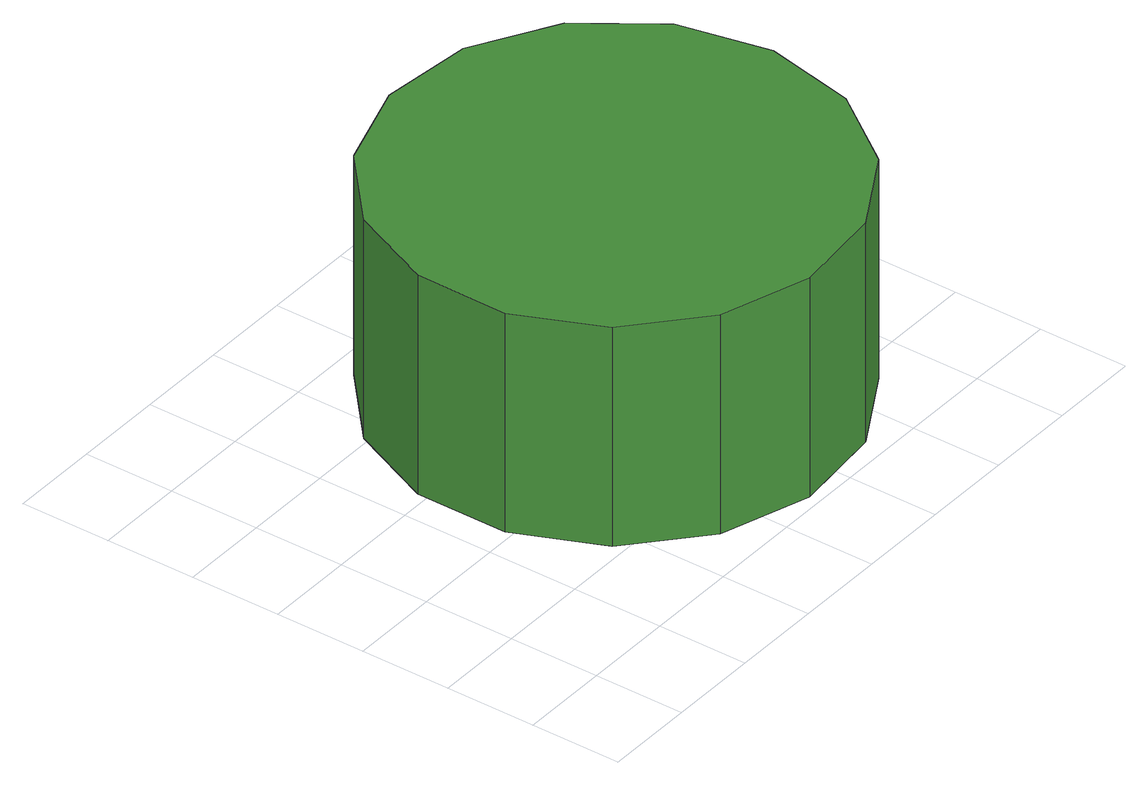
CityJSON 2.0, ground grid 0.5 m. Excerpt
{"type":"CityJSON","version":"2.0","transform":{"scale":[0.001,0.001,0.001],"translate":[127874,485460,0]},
"CityObjects":{
"tree1":{"type":"SolitaryVegetationObject","attributes":{"function":"something"},"geometry":[{"type":"MultiSurface","lod":"1","boundaries":[[[0,1,2,3,4,5,6,7,8,9,10,11,12,13,14]],[[15,16,17,18,19,20,21,22,23,24,25,26,27,28,29]],[[0,29,28,1]],[[1,28,27,2]],[[2,27,26,3]],[[3,26,25,4]],[[4,25,24,5]],[[5,24,23,6]],[[6,23,22,7]],[[7,22,21,8]],[[8,21,20,9]],[[9,20,19,10]],[[10,19,18,11]],[[11,18,17,12]],[[12,17,16,13]],[[13,16,15,14]],[[14,15,29,0]]]}]}
},
"vertices":[
[3137,1298,1848],[3030,1804,1848],[2726,2222,1848],[2278,2481,1848],[1764,2535,1848],[1272,2375,1848],[887,2029,1848],[677,1556,1848],[677,1039,1848],[887,567,1848],[1272,220,1848],[1764,61,1848],[2278,115,1848],[2726,373,1848],[3030,792,1848],[3030,792,578],[2726,373,578],[2278,115,578],[1764,61,578],[1272,220,578],[887,567,578],[677,1039,578],[677,1556,578],[887,2029,578],[1272,2375,578],[1764,2535,578],[2278,2481,578],[2726,2222,578],[3030,1804,578],[3137,1298,578]
]}
